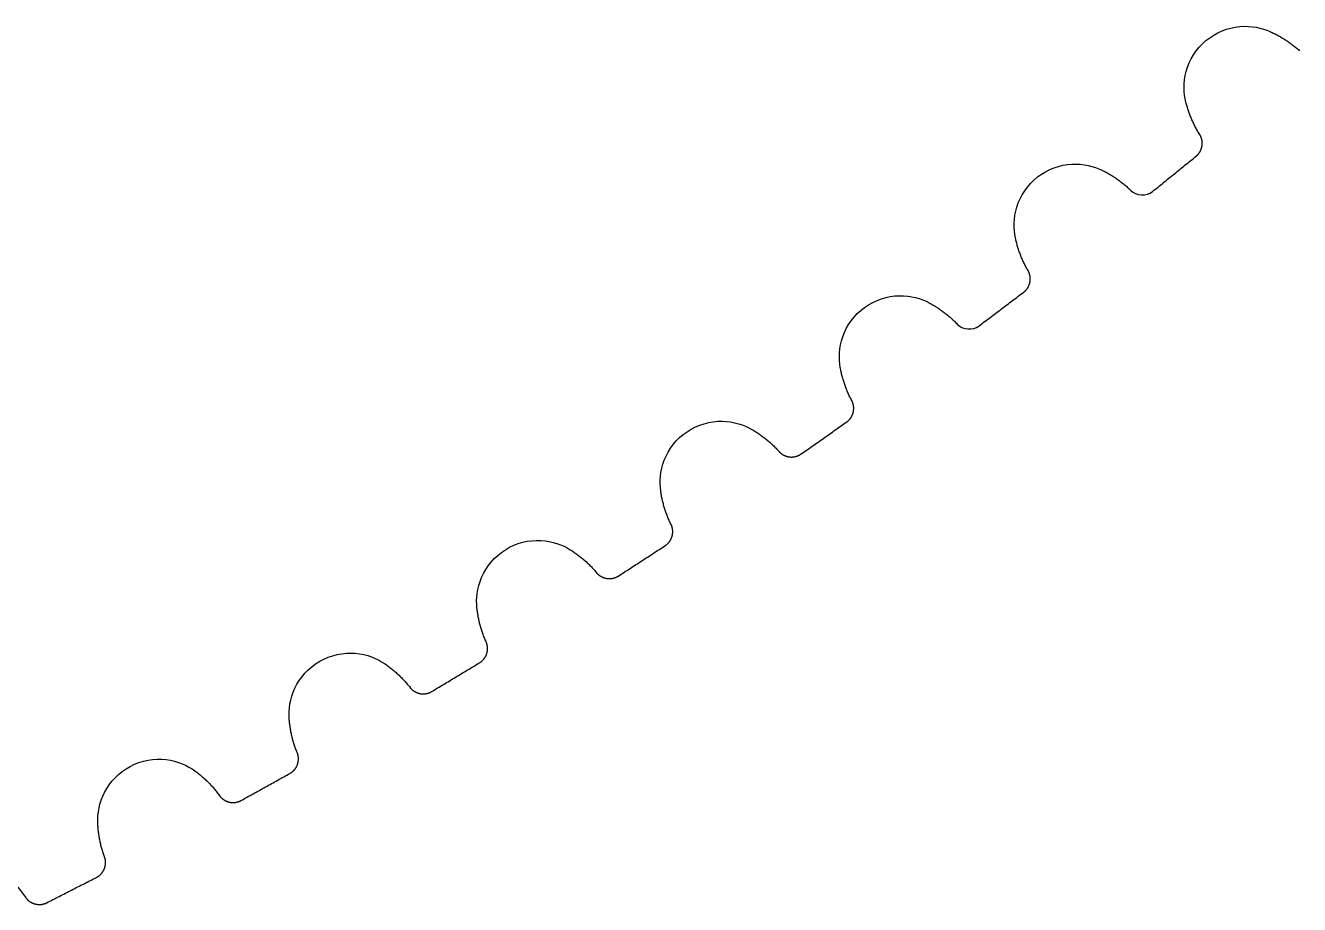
# Model space of a CAD drawing. Extents: x -57 to 57, y -57 to 57.
# Drawn here: x 25.48 to 37.03, y -50.96 to -42.98 of the extents above; entities that cross this region are included whole.
import ezdxf

# ---------------------------------------------------------------- set-up
doc = ezdxf.new("R2010")
doc.units = 0
doc.layers.add('Cut', color=7, linetype='CONTINUOUS')

msp = doc.modelspace()

# ---------------------------------------------------------------- linework, layer by layer
at = {"layer": 'Cut'}
for p, q in [((36.7662, -43.0402), (36.7662, -43.0402, 3)), ((36.7662, -43.0402), (36.7662, -43.0402, 3)), ((36.0019, -43.6815), (36.0019, -43.6815, 3)), ((36.0019, -43.6815), (36.0019, -43.6815, 3)), ((36.1266, -43.9732), (36.1266, -43.9732, 3)), ((36.1266, -43.9732), (36.1266, -43.9732, 3)), ((36.0946, -44.1695), (36.0946, -44.1695, 3)), ((36.0946, -44.1695), (36.0946, -44.1695, 3)), ((35.2418, -44.2971), (35.2418, -44.2971, 3)), ((35.2418, -44.2971), (35.2418, -44.2971, 3)), ((35.5012, -44.4797), (35.5012, -44.4797, 3)), ((35.5012, -44.4797), (35.5012, -44.4797, 3)), ((35.6998, -44.4892), (35.6998, -44.4892, 3)), ((35.6998, -44.4892), (35.6998, -44.4892, 3)), ((34.4555, -44.9114), (34.4555, -44.9114, 3)), ((34.4555, -44.9114), (34.4555, -44.9114, 3)), ((34.5699, -45.2073), (34.5699, -45.2073, 3)), ((34.5699, -45.2073), (34.5699, -45.2073, 3)), ((34.5312, -45.4022), (34.5312, -45.4022, 3)), ((34.5312, -45.4022), (34.5312, -45.4022, 3)), ((33.6743, -45.5), (33.6743, -45.5, 3)), ((33.6743, -45.5), (33.6743, -45.5, 3)), ((33.9272, -45.6915), (33.9272, -45.6915, 3)), ((33.9272, -45.6915), (33.9272, -45.6915, 3)), ((34.1254, -45.708), (34.1254, -45.708, 3)), ((34.1254, -45.708), (34.1254, -45.708, 3)), ((32.8671, -46.0865), (32.8671, -46.0865, 3)), ((32.8671, -46.0865), (32.8671, -46.0865, 3)), ((32.9711, -46.3862), (32.9711, -46.3862, 3)), ((32.9711, -46.3862), (32.9711, -46.3862, 3)), ((32.0659, -46.6475), (32.0659, -46.6475, 3)), ((32.0659, -46.6475), (32.0659, -46.6475, 3)), ((32.9256, -46.5797), (32.9256, -46.5797, 3)), ((32.9256, -46.5797), (32.9256, -46.5797, 3)), ((32.312, -46.8478), (32.312, -46.8478, 3)), ((32.312, -46.8478), (32.312, -46.8478, 3)), ((32.5094, -46.8712), (32.5094, -46.8712, 3)), ((32.5094, -46.8712), (32.5094, -46.8712, 3)), ((31.2387, -47.2055), (31.2387, -47.2055, 3)), ((31.2387, -47.2055), (31.2387, -47.2055, 3)), ((31.3322, -47.5086), (31.3322, -47.5086, 3)), ((31.3322, -47.5086), (31.3322, -47.5086, 3)), ((31.2799, -47.7004), (31.2799, -47.7004, 3)), ((31.2799, -47.7004), (31.2799, -47.7004, 3)), ((30.4184, -47.7382), (30.4184, -47.7382, 3)), ((30.4184, -47.7382), (30.4184, -47.7382, 3)), ((30.6573, -47.9469), (30.6573, -47.9469, 3)), ((30.6573, -47.9469), (30.6573, -47.9469, 3)), ((30.8538, -47.9772), (30.8538, -47.9772, 3)), ((30.8538, -47.9772), (30.8538, -47.9772, 3)), ((29.5723, -48.2669), (29.5723, -48.2669, 3)), ((29.5723, -48.2669), (29.5723, -48.2669, 3)), ((29.6551, -48.5731), (29.6551, -48.5731, 3)), ((29.6551, -48.5731), (29.6551, -48.5731, 3)), ((28.7338, -48.7707), (28.7338, -48.7707, 3)), ((28.7338, -48.7707), (28.7338, -48.7707, 3)), ((29.5962, -48.763), (29.5962, -48.763, 3)), ((29.5962, -48.763), (29.5962, -48.763, 3)), ((28.9653, -48.9876), (28.9653, -48.9876, 3)), ((28.9653, -48.9876), (28.9653, -48.9876, 3)), ((29.1606, -49.0247), (29.1606, -49.0247, 3)), ((29.1606, -49.0247), (29.1606, -49.0247, 3)), ((27.8697, -49.2696), (27.8697, -49.2696, 3)), ((27.8697, -49.2696), (27.8697, -49.2696, 3)), ((27.9418, -49.5785), (27.9418, -49.5785, 3)), ((27.9418, -49.5785), (27.9418, -49.5785, 3)), ((27.0143, -49.7438), (27.0143, -49.7438, 3)), ((27.0143, -49.7438), (27.0143, -49.7438, 3)), ((27.8763, -49.7662), (27.8763, -49.7662, 3)), ((27.8763, -49.7662), (27.8763, -49.7662, 3)), ((27.238, -49.9686), (27.238, -49.9686, 3)), ((27.238, -49.9686), (27.238, -49.9686, 3)), ((27.4319, -50.0125), (27.4319, -50.0125, 3)), ((27.4319, -50.0125), (27.4319, -50.0125, 3)), ((26.1333, -50.2122), (26.1333, -50.2122, 3)), ((26.1333, -50.2122), (26.1333, -50.2122, 3)), ((26.1946, -50.5235), (26.1946, -50.5235, 3)), ((26.1946, -50.5235), (26.1946, -50.5235, 3)), ((26.1225, -50.7088), (26.1225, -50.7088, 3)), ((26.1225, -50.7088), (26.1225, -50.7088, 3)), ((25.4776, -50.8888), (25.4776, -50.8888, 3)), ((25.4776, -50.8888), (25.4776, -50.8888, 3)), ((25.6698, -50.9394), (25.6698, -50.9394, 3)), ((25.6698, -50.9394), (25.6698, -50.9394, 3))]:
    msp.add_line(p, q, dxfattribs=at)
for points, degree, knots in [([(36.0019, -43.6815), (35.9817, -43.6013), (35.9771, -43.5028), (36.0051, -43.4008), (36.0322, -43.2992), (36.0944, -43.1962), (36.1837, -43.122), (36.2722, -43.047), (36.3844, -43.0036), (36.4892, -42.9945), (36.5946, -42.9847), (36.6907, -43.0063), (36.7662, -43.0402)], 3, [0, 0, 0, 0, 0.558599, 0.558599, 0.558599, 1.1172, 1.1172, 1.1172, 1.6758, 1.6758, 1.6758, 2.2344, 2.2344, 2.2344, 2.2344]), ([(36.0019, -43.6815, 3), (35.9817, -43.6013, 3), (35.9771, -43.5028, 3), (36.0051, -43.4008, 3), (36.0322, -43.2992, 3), (36.0944, -43.1962, 3), (36.1837, -43.122, 3), (36.2722, -43.047, 3), (36.3844, -43.0036, 3), (36.4892, -42.9945, 3), (36.5946, -42.9847, 3), (36.6907, -43.0063, 3), (36.7662, -43.0402, 3)], 3, [0, 0, 0, 0, 0.558599, 0.558599, 0.558599, 1.1172, 1.1172, 1.1172, 1.6758, 1.6758, 1.6758, 2.2344, 2.2344, 2.2344, 2.2344]), ([(36.0019, -43.6815), (35.9817, -43.6013), (35.9771, -43.5028), (36.0051, -43.4008), (36.0322, -43.2992), (36.0944, -43.1962), (36.1837, -43.122), (36.2722, -43.047), (36.3844, -43.0036), (36.4892, -42.9945), (36.5946, -42.9847), (36.6907, -43.0063), (36.7662, -43.0402)], 3, [0, 0, 0, 0, 0.558599, 0.558599, 0.558599, 1.1172, 1.1172, 1.1172, 1.6758, 1.6758, 1.6758, 2.2344, 2.2344, 2.2344, 2.2344]), ([(36.0019, -43.6815, 3), (35.9817, -43.6013, 3), (35.9771, -43.5028, 3), (36.0051, -43.4008, 3), (36.0322, -43.2992, 3), (36.0944, -43.1962, 3), (36.1837, -43.122, 3), (36.2722, -43.047, 3), (36.3844, -43.0036, 3), (36.4892, -42.9945, 3), (36.5946, -42.9847, 3), (36.6907, -43.0063, 3), (36.7662, -43.0402, 3)], 3, [0, 0, 0, 0, 0.558599, 0.558599, 0.558599, 1.1172, 1.1172, 1.1172, 1.6758, 1.6758, 1.6758, 2.2344, 2.2344, 2.2344, 2.2344]), ([(36.0946, -44.1695), (36.1362, -44.1363), (36.1478, -44.0774), (36.1554, -44.0179), (36.1266, -43.9732)], 2, [0, 0, 0, 0.724386, 0.724386, 1.44877, 1.44877, 1.44877]), ([(36.0946, -44.1695, 3), (36.1362, -44.1363, 3), (36.1478, -44.0774, 3), (36.1554, -44.0179, 3), (36.1266, -43.9732, 3)], 2, [0, 0, 0, 0.724386, 0.724386, 1.44877, 1.44877, 1.44877]), ([(36.0946, -44.1695), (36.1362, -44.1363), (36.1478, -44.0774), (36.1554, -44.0179), (36.1266, -43.9732)], 2, [0, 0, 0, 0.724386, 0.724386, 1.44877, 1.44877, 1.44877]), ([(36.0946, -44.1695, 3), (36.1362, -44.1363, 3), (36.1478, -44.0774, 3), (36.1554, -44.0179, 3), (36.1266, -43.9732, 3)], 2, [0, 0, 0, 0.724386, 0.724386, 1.44877, 1.44877, 1.44877]), ([(34.4555, -44.9114), (34.4381, -44.8305), (34.437, -44.7319), (34.4685, -44.6309), (34.4991, -44.5303), (34.5649, -44.4295), (34.6567, -44.3585), (34.7478, -44.2866), (34.8615, -44.2472), (34.9665, -44.2418), (35.0721, -44.2357), (35.1675, -44.2606), (35.2418, -44.2971)], 3, [0, 0, 0, 0, 0.558599, 0.558599, 0.558599, 1.1172, 1.1172, 1.1172, 1.6758, 1.6758, 1.6758, 2.2344, 2.2344, 2.2344, 2.2344]), ([(34.4555, -44.9114, 3), (34.4381, -44.8305, 3), (34.437, -44.7319, 3), (34.4685, -44.6309, 3), (34.4991, -44.5303, 3), (34.5649, -44.4295, 3), (34.6567, -44.3585, 3), (34.7478, -44.2866, 3), (34.8615, -44.2472, 3), (34.9665, -44.2418, 3), (35.0721, -44.2357, 3), (35.1675, -44.2606, 3), (35.2418, -44.2971, 3)], 3, [0, 0, 0, 0, 0.558599, 0.558599, 0.558599, 1.1172, 1.1172, 1.1172, 1.6758, 1.6758, 1.6758, 2.2344, 2.2344, 2.2344, 2.2344]), ([(34.4555, -44.9114), (34.4381, -44.8305), (34.437, -44.7319), (34.4685, -44.6309), (34.4991, -44.5303), (34.5649, -44.4295), (34.6567, -44.3585), (34.7478, -44.2866), (34.8615, -44.2472), (34.9665, -44.2418), (35.0721, -44.2357), (35.1675, -44.2606), (35.2418, -44.2971)], 3, [0, 0, 0, 0, 0.558599, 0.558599, 0.558599, 1.1172, 1.1172, 1.1172, 1.6758, 1.6758, 1.6758, 2.2344, 2.2344, 2.2344, 2.2344]), ([(34.4555, -44.9114, 3), (34.4381, -44.8305, 3), (34.437, -44.7319, 3), (34.4685, -44.6309, 3), (34.4991, -44.5303, 3), (34.5649, -44.4295, 3), (34.6567, -44.3585, 3), (34.7478, -44.2866, 3), (34.8615, -44.2472, 3), (34.9665, -44.2418, 3), (35.0721, -44.2357, 3), (35.1675, -44.2606, 3), (35.2418, -44.2971, 3)], 3, [0, 0, 0, 0, 0.558599, 0.558599, 0.558599, 1.1172, 1.1172, 1.1172, 1.6758, 1.6758, 1.6758, 2.2344, 2.2344, 2.2344, 2.2344]), ([(34.5312, -45.4022), (34.5738, -45.3705), (34.5875, -45.3121), (34.5972, -45.2529), (34.5699, -45.2073)], 2, [0, 0, 0, 0.724386, 0.724386, 1.44877, 1.44877, 1.44877]), ([(34.5312, -45.4022, 3), (34.5738, -45.3705, 3), (34.5875, -45.3121, 3), (34.5972, -45.2529, 3), (34.5699, -45.2073, 3)], 2, [0, 0, 0, 0.724386, 0.724386, 1.44877, 1.44877, 1.44877]), ([(34.5312, -45.4022), (34.5738, -45.3705), (34.5875, -45.3121), (34.5972, -45.2529), (34.5699, -45.2073)], 2, [0, 0, 0, 0.724386, 0.724386, 1.44877, 1.44877, 1.44877]), ([(34.5312, -45.4022, 3), (34.5738, -45.3705, 3), (34.5875, -45.3121, 3), (34.5972, -45.2529, 3), (34.5699, -45.2073, 3)], 2, [0, 0, 0, 0.724386, 0.724386, 1.44877, 1.44877, 1.44877]), ([(32.8671, -46.0865), (32.8526, -46.005), (32.8549, -45.9065), (32.8899, -45.8066), (32.924, -45.7072), (32.9933, -45.6088), (33.0875, -45.541), (33.181, -45.4723), (33.296, -45.4369), (33.4012, -45.4352), (33.507, -45.4327), (33.6014, -45.461), (33.6743, -45.5)], 3, [0, 0, 0, 0, 0.558599, 0.558599, 0.558599, 1.1172, 1.1172, 1.1172, 1.6758, 1.6758, 1.6758, 2.2344, 2.2344, 2.2344, 2.2344]), ([(32.8671, -46.0865, 3), (32.8526, -46.005, 3), (32.8549, -45.9065, 3), (32.8899, -45.8066, 3), (32.924, -45.7072, 3), (32.9933, -45.6088, 3), (33.0875, -45.541, 3), (33.181, -45.4723, 3), (33.296, -45.4369, 3), (33.4012, -45.4352, 3), (33.507, -45.4327, 3), (33.6014, -45.461, 3), (33.6743, -45.5, 3)], 3, [0, 0, 0, 0, 0.558599, 0.558599, 0.558599, 1.1172, 1.1172, 1.1172, 1.6758, 1.6758, 1.6758, 2.2344, 2.2344, 2.2344, 2.2344]), ([(32.8671, -46.0865), (32.8526, -46.005), (32.8549, -45.9065), (32.8899, -45.8066), (32.924, -45.7072), (32.9933, -45.6088), (33.0875, -45.541), (33.181, -45.4723), (33.296, -45.4369), (33.4012, -45.4352), (33.507, -45.4327), (33.6014, -45.461), (33.6743, -45.5)], 3, [0, 0, 0, 0, 0.558599, 0.558599, 0.558599, 1.1172, 1.1172, 1.1172, 1.6758, 1.6758, 1.6758, 2.2344, 2.2344, 2.2344, 2.2344]), ([(32.8671, -46.0865, 3), (32.8526, -46.005, 3), (32.8549, -45.9065, 3), (32.8899, -45.8066, 3), (32.924, -45.7072, 3), (32.9933, -45.6088, 3), (33.0875, -45.541, 3), (33.181, -45.4723, 3), (33.296, -45.4369, 3), (33.4012, -45.4352, 3), (33.507, -45.4327, 3), (33.6014, -45.461, 3), (33.6743, -45.5, 3)], 3, [0, 0, 0, 0, 0.558599, 0.558599, 0.558599, 1.1172, 1.1172, 1.1172, 1.6758, 1.6758, 1.6758, 2.2344, 2.2344, 2.2344, 2.2344]), ([(32.9256, -46.5797), (32.9693, -46.5495), (32.985, -46.4916), (32.9968, -46.4327), (32.9711, -46.3862)], 2, [0, 0, 0, 0.724386, 0.724386, 1.44877, 1.44877, 1.44877]), ([(32.9256, -46.5797, 3), (32.9693, -46.5495, 3), (32.985, -46.4916, 3), (32.9968, -46.4327, 3), (32.9711, -46.3862, 3)], 2, [0, 0, 0, 0.724386, 0.724386, 1.44877, 1.44877, 1.44877]), ([(32.9256, -46.5797), (32.9693, -46.5495), (32.985, -46.4916), (32.9968, -46.4327), (32.9711, -46.3862)], 2, [0, 0, 0, 0.724386, 0.724386, 1.44877, 1.44877, 1.44877]), ([(32.9256, -46.5797, 3), (32.9693, -46.5495, 3), (32.985, -46.4916, 3), (32.9968, -46.4327, 3), (32.9711, -46.3862, 3)], 2, [0, 0, 0, 0.724386, 0.724386, 1.44877, 1.44877, 1.44877]), ([(31.2387, -47.2055), (31.227, -47.1235), (31.2327, -47.0251), (31.2712, -46.9266), (31.3088, -46.8284), (31.3814, -46.7324), (31.478, -46.668), (31.5739, -46.6026), (31.69, -46.5712), (31.7952, -46.5732), (31.901, -46.5744), (31.9943, -46.606), (32.0659, -46.6475)], 3, [0, 0, 0, 0, 0.558599, 0.558599, 0.558599, 1.1172, 1.1172, 1.1172, 1.6758, 1.6758, 1.6758, 2.2344, 2.2344, 2.2344, 2.2344]), ([(31.2387, -47.2055, 3), (31.227, -47.1235, 3), (31.2327, -47.0251, 3), (31.2712, -46.9266, 3), (31.3088, -46.8284, 3), (31.3814, -46.7324, 3), (31.478, -46.668, 3), (31.5739, -46.6026, 3), (31.69, -46.5712, 3), (31.7952, -46.5732, 3), (31.901, -46.5744, 3), (31.9943, -46.606, 3), (32.0659, -46.6475, 3)], 3, [0, 0, 0, 0, 0.558599, 0.558599, 0.558599, 1.1172, 1.1172, 1.1172, 1.6758, 1.6758, 1.6758, 2.2344, 2.2344, 2.2344, 2.2344]), ([(31.2387, -47.2055), (31.227, -47.1235), (31.2327, -47.0251), (31.2712, -46.9266), (31.3088, -46.8284), (31.3814, -46.7324), (31.478, -46.668), (31.5739, -46.6026), (31.69, -46.5712), (31.7952, -46.5732), (31.901, -46.5744), (31.9943, -46.606), (32.0659, -46.6475)], 3, [0, 0, 0, 0, 0.558599, 0.558599, 0.558599, 1.1172, 1.1172, 1.1172, 1.6758, 1.6758, 1.6758, 2.2344, 2.2344, 2.2344, 2.2344]), ([(31.2387, -47.2055, 3), (31.227, -47.1235, 3), (31.2327, -47.0251, 3), (31.2712, -46.9266, 3), (31.3088, -46.8284, 3), (31.3814, -46.7324, 3), (31.478, -46.668, 3), (31.5739, -46.6026, 3), (31.69, -46.5712, 3), (31.7952, -46.5732, 3), (31.901, -46.5744, 3), (31.9943, -46.606, 3), (32.0659, -46.6475, 3)], 3, [0, 0, 0, 0, 0.558599, 0.558599, 0.558599, 1.1172, 1.1172, 1.1172, 1.6758, 1.6758, 1.6758, 2.2344, 2.2344, 2.2344, 2.2344]), ([(32.312, -46.8478), (32.3469, -46.8878), (32.4062, -46.8969), (32.466, -46.9019), (32.5094, -46.8712)], 2, [0, 0, 0, 0.724386, 0.724386, 1.44877, 1.44877, 1.44877]), ([(32.312, -46.8478, 3), (32.3469, -46.8878, 3), (32.4062, -46.8969, 3), (32.466, -46.9019, 3), (32.5094, -46.8712, 3)], 2, [0, 0, 0, 0.724386, 0.724386, 1.44877, 1.44877, 1.44877]), ([(32.312, -46.8478), (32.3469, -46.8878), (32.4062, -46.8969), (32.466, -46.9019), (32.5094, -46.8712)], 2, [0, 0, 0, 0.724386, 0.724386, 1.44877, 1.44877, 1.44877]), ([(32.312, -46.8478, 3), (32.3469, -46.8878, 3), (32.4062, -46.8969, 3), (32.466, -46.9019, 3), (32.5094, -46.8712, 3)], 2, [0, 0, 0, 0.724386, 0.724386, 1.44877, 1.44877, 1.44877]), ([(31.2799, -47.7004), (31.3247, -47.6717), (31.3424, -47.6144), (31.3562, -47.556), (31.3322, -47.5086)], 2, [0, 0, 0, 0.724386, 0.724386, 1.44877, 1.44877, 1.44877]), ([(31.2799, -47.7004, 3), (31.3247, -47.6717, 3), (31.3424, -47.6144, 3), (31.3562, -47.556, 3), (31.3322, -47.5086, 3)], 2, [0, 0, 0, 0.724386, 0.724386, 1.44877, 1.44877, 1.44877]), ([(31.2799, -47.7004), (31.3247, -47.6717), (31.3424, -47.6144), (31.3562, -47.556), (31.3322, -47.5086)], 2, [0, 0, 0, 0.724386, 0.724386, 1.44877, 1.44877, 1.44877]), ([(31.2799, -47.7004, 3), (31.3247, -47.6717, 3), (31.3424, -47.6144, 3), (31.3562, -47.556, 3), (31.3322, -47.5086, 3)], 2, [0, 0, 0, 0.724386, 0.724386, 1.44877, 1.44877, 1.44877]), ([(29.5723, -48.2669), (29.5634, -48.1846), (29.5725, -48.0865), (29.6144, -47.9893), (29.6554, -47.8925), (29.7314, -47.7992), (29.8301, -47.7381), (29.9282, -47.6762), (30.0454, -47.6488), (30.1504, -47.6544), (30.2561, -47.6594), (30.3483, -47.6942), (30.4184, -47.7382)], 3, [0, 0, 0, 0, 0.558599, 0.558599, 0.558599, 1.1172, 1.1172, 1.1172, 1.6758, 1.6758, 1.6758, 2.2344, 2.2344, 2.2344, 2.2344]), ([(29.5723, -48.2669, 3), (29.5634, -48.1846, 3), (29.5725, -48.0865, 3), (29.6144, -47.9893, 3), (29.6554, -47.8925, 3), (29.7314, -47.7992, 3), (29.8301, -47.7381, 3), (29.9282, -47.6762, 3), (30.0454, -47.6488, 3), (30.1504, -47.6544, 3), (30.2561, -47.6594, 3), (30.3483, -47.6942, 3), (30.4184, -47.7382, 3)], 3, [0, 0, 0, 0, 0.558599, 0.558599, 0.558599, 1.1172, 1.1172, 1.1172, 1.6758, 1.6758, 1.6758, 2.2344, 2.2344, 2.2344, 2.2344]), ([(29.5723, -48.2669), (29.5634, -48.1846), (29.5725, -48.0865), (29.6144, -47.9893), (29.6554, -47.8925), (29.7314, -47.7992), (29.8301, -47.7381), (29.9282, -47.6762), (30.0454, -47.6488), (30.1504, -47.6544), (30.2561, -47.6594), (30.3483, -47.6942), (30.4184, -47.7382)], 3, [0, 0, 0, 0, 0.558599, 0.558599, 0.558599, 1.1172, 1.1172, 1.1172, 1.6758, 1.6758, 1.6758, 2.2344, 2.2344, 2.2344, 2.2344]), ([(29.5723, -48.2669, 3), (29.5634, -48.1846, 3), (29.5725, -48.0865, 3), (29.6144, -47.9893, 3), (29.6554, -47.8925, 3), (29.7314, -47.7992, 3), (29.8301, -47.7381, 3), (29.9282, -47.6762, 3), (30.0454, -47.6488, 3), (30.1504, -47.6544, 3), (30.2561, -47.6594, 3), (30.3483, -47.6942, 3), (30.4184, -47.7382, 3)], 3, [0, 0, 0, 0, 0.558599, 0.558599, 0.558599, 1.1172, 1.1172, 1.1172, 1.6758, 1.6758, 1.6758, 2.2344, 2.2344, 2.2344, 2.2344]), ([(30.6573, -47.9469), (30.6909, -47.9881), (30.7498, -47.9992), (30.8094, -48.0064), (30.8538, -47.9772)], 2, [0, 0, 0, 0.724386, 0.724386, 1.44877, 1.44877, 1.44877]), ([(30.6573, -47.9469, 3), (30.6909, -47.9881, 3), (30.7498, -47.9992, 3), (30.8094, -48.0064, 3), (30.8538, -47.9772, 3)], 2, [0, 0, 0, 0.724386, 0.724386, 1.44877, 1.44877, 1.44877]), ([(30.6573, -47.9469), (30.6909, -47.9881), (30.7498, -47.9992), (30.8094, -48.0064), (30.8538, -47.9772)], 2, [0, 0, 0, 0.724386, 0.724386, 1.44877, 1.44877, 1.44877]), ([(30.6573, -47.9469, 3), (30.6909, -47.9881, 3), (30.7498, -47.9992, 3), (30.8094, -48.0064, 3), (30.8538, -47.9772, 3)], 2, [0, 0, 0, 0.724386, 0.724386, 1.44877, 1.44877, 1.44877]), ([(29.5962, -48.763), (29.6419, -48.7359), (29.6616, -48.6792), (29.6774, -48.6214), (29.6551, -48.5731)], 2, [0, 0, 0, 0.724386, 0.724386, 1.44877, 1.44877, 1.44877]), ([(29.5962, -48.763, 3), (29.6419, -48.7359, 3), (29.6616, -48.6792, 3), (29.6774, -48.6214, 3), (29.6551, -48.5731, 3)], 2, [0, 0, 0, 0.724386, 0.724386, 1.44877, 1.44877, 1.44877]), ([(29.5962, -48.763), (29.6419, -48.7359), (29.6616, -48.6792), (29.6774, -48.6214), (29.6551, -48.5731)], 2, [0, 0, 0, 0.724386, 0.724386, 1.44877, 1.44877, 1.44877]), ([(29.5962, -48.763, 3), (29.6419, -48.7359, 3), (29.6616, -48.6792, 3), (29.6774, -48.6214, 3), (29.6551, -48.5731, 3)], 2, [0, 0, 0, 0.724386, 0.724386, 1.44877, 1.44877, 1.44877]), ([(27.8697, -49.2696), (27.8638, -49.187), (27.8763, -49.0893), (27.9216, -48.9936), (27.9659, -48.8983), (28.0451, -48.8077), (28.1459, -48.7501), (28.2461, -48.6916), (28.3642, -48.6684), (28.4689, -48.6776), (28.5744, -48.6863), (28.6653, -48.7243), (28.7338, -48.7707)], 3, [0, 0, 0, 0, 0.558599, 0.558599, 0.558599, 1.1172, 1.1172, 1.1172, 1.6758, 1.6758, 1.6758, 2.2344, 2.2344, 2.2344, 2.2344]), ([(27.8697, -49.2696, 3), (27.8638, -49.187, 3), (27.8763, -49.0893, 3), (27.9216, -48.9936, 3), (27.9659, -48.8983, 3), (28.0451, -48.8077, 3), (28.1459, -48.7501, 3), (28.2461, -48.6916, 3), (28.3642, -48.6684, 3), (28.4689, -48.6776, 3), (28.5744, -48.6863, 3), (28.6653, -48.7243, 3), (28.7338, -48.7707, 3)], 3, [0, 0, 0, 0, 0.558599, 0.558599, 0.558599, 1.1172, 1.1172, 1.1172, 1.6758, 1.6758, 1.6758, 2.2344, 2.2344, 2.2344, 2.2344]), ([(27.8697, -49.2696), (27.8638, -49.187), (27.8763, -49.0893), (27.9216, -48.9936), (27.9659, -48.8983), (28.0451, -48.8077), (28.1459, -48.7501), (28.2461, -48.6916), (28.3642, -48.6684), (28.4689, -48.6776), (28.5744, -48.6863), (28.6653, -48.7243), (28.7338, -48.7707)], 3, [0, 0, 0, 0, 0.558599, 0.558599, 0.558599, 1.1172, 1.1172, 1.1172, 1.6758, 1.6758, 1.6758, 2.2344, 2.2344, 2.2344, 2.2344]), ([(27.8697, -49.2696, 3), (27.8638, -49.187, 3), (27.8763, -49.0893, 3), (27.9216, -48.9936, 3), (27.9659, -48.8983, 3), (28.0451, -48.8077, 3), (28.1459, -48.7501, 3), (28.2461, -48.6916, 3), (28.3642, -48.6684, 3), (28.4689, -48.6776, 3), (28.5744, -48.6863, 3), (28.6653, -48.7243, 3), (28.7338, -48.7707, 3)], 3, [0, 0, 0, 0, 0.558599, 0.558599, 0.558599, 1.1172, 1.1172, 1.1172, 1.6758, 1.6758, 1.6758, 2.2344, 2.2344, 2.2344, 2.2344]), ([(28.9653, -48.9876), (28.9974, -49.03), (29.0559, -49.0432), (29.1152, -49.0524), (29.1606, -49.0247)], 2, [0, 0, 0, 0.724386, 0.724386, 1.44877, 1.44877, 1.44877]), ([(28.9653, -48.9876, 3), (28.9974, -49.03, 3), (29.0559, -49.0432, 3), (29.1152, -49.0524, 3), (29.1606, -49.0247, 3)], 2, [0, 0, 0, 0.724386, 0.724386, 1.44877, 1.44877, 1.44877]), ([(28.9653, -48.9876), (28.9974, -49.03), (29.0559, -49.0432), (29.1152, -49.0524), (29.1606, -49.0247)], 2, [0, 0, 0, 0.724386, 0.724386, 1.44877, 1.44877, 1.44877]), ([(28.9653, -48.9876, 3), (28.9974, -49.03, 3), (29.0559, -49.0432, 3), (29.1152, -49.0524, 3), (29.1606, -49.0247, 3)], 2, [0, 0, 0, 0.724386, 0.724386, 1.44877, 1.44877, 1.44877]), ([(26.1333, -50.2122), (26.1302, -50.1295), (26.1462, -50.0322), (26.1947, -49.9382), (26.2424, -49.8445), (26.3247, -49.7567), (26.4274, -49.7027), (26.5296, -49.6477), (26.6484, -49.6286), (26.7528, -49.6415), (26.8579, -49.6538), (26.9474, -49.695), (27.0143, -49.7438)], 3, [0, 0, 0, 0, 0.558599, 0.558599, 0.558599, 1.1172, 1.1172, 1.1172, 1.6758, 1.6758, 1.6758, 2.2344, 2.2344, 2.2344, 2.2344]), ([(26.1333, -50.2122, 3), (26.1302, -50.1295, 3), (26.1462, -50.0322, 3), (26.1947, -49.9382, 3), (26.2424, -49.8445, 3), (26.3247, -49.7567, 3), (26.4274, -49.7027, 3), (26.5296, -49.6477, 3), (26.6484, -49.6286, 3), (26.7528, -49.6415, 3), (26.8579, -49.6538, 3), (26.9474, -49.695, 3), (27.0143, -49.7438, 3)], 3, [0, 0, 0, 0, 0.558599, 0.558599, 0.558599, 1.1172, 1.1172, 1.1172, 1.6758, 1.6758, 1.6758, 2.2344, 2.2344, 2.2344, 2.2344]), ([(26.1333, -50.2122), (26.1302, -50.1295), (26.1462, -50.0322), (26.1947, -49.9382), (26.2424, -49.8445), (26.3247, -49.7567), (26.4274, -49.7027), (26.5296, -49.6477), (26.6484, -49.6286), (26.7528, -49.6415), (26.8579, -49.6538), (26.9474, -49.695), (27.0143, -49.7438)], 3, [0, 0, 0, 0, 0.558599, 0.558599, 0.558599, 1.1172, 1.1172, 1.1172, 1.6758, 1.6758, 1.6758, 2.2344, 2.2344, 2.2344, 2.2344]), ([(26.1333, -50.2122, 3), (26.1302, -50.1295, 3), (26.1462, -50.0322, 3), (26.1947, -49.9382, 3), (26.2424, -49.8445, 3), (26.3247, -49.7567, 3), (26.4274, -49.7027, 3), (26.5296, -49.6477, 3), (26.6484, -49.6286, 3), (26.7528, -49.6415, 3), (26.8579, -49.6538, 3), (26.9474, -49.695, 3), (27.0143, -49.7438, 3)], 3, [0, 0, 0, 0, 0.558599, 0.558599, 0.558599, 1.1172, 1.1172, 1.1172, 1.6758, 1.6758, 1.6758, 2.2344, 2.2344, 2.2344, 2.2344]), ([(27.8763, -49.7662), (27.923, -49.7407), (27.9447, -49.6848), (27.9625, -49.6275), (27.9418, -49.5785)], 2, [0, 0, 0, 0.724386, 0.724386, 1.44877, 1.44877, 1.44877]), ([(27.8763, -49.7662, 3), (27.923, -49.7407, 3), (27.9447, -49.6848, 3), (27.9625, -49.6275, 3), (27.9418, -49.5785, 3)], 2, [0, 0, 0, 0.724386, 0.724386, 1.44877, 1.44877, 1.44877]), ([(27.8763, -49.7662), (27.923, -49.7407), (27.9447, -49.6848), (27.9625, -49.6275), (27.9418, -49.5785)], 2, [0, 0, 0, 0.724386, 0.724386, 1.44877, 1.44877, 1.44877]), ([(27.8763, -49.7662, 3), (27.923, -49.7407, 3), (27.9447, -49.6848, 3), (27.9625, -49.6275, 3), (27.9418, -49.5785, 3)], 2, [0, 0, 0, 0.724386, 0.724386, 1.44877, 1.44877, 1.44877]), ([(27.238, -49.9686), (27.2686, -50.0121), (27.3267, -50.0273), (27.3856, -50.0386), (27.4319, -50.0125)], 2, [0, 0, 0, 0.724386, 0.724386, 1.44877, 1.44877, 1.44877]), ([(27.238, -49.9686, 3), (27.2686, -50.0121, 3), (27.3267, -50.0273, 3), (27.3856, -50.0386, 3), (27.4319, -50.0125, 3)], 2, [0, 0, 0, 0.724386, 0.724386, 1.44877, 1.44877, 1.44877]), ([(27.238, -49.9686), (27.2686, -50.0121), (27.3267, -50.0273), (27.3856, -50.0386), (27.4319, -50.0125)], 2, [0, 0, 0, 0.724386, 0.724386, 1.44877, 1.44877, 1.44877]), ([(27.238, -49.9686, 3), (27.2686, -50.0121, 3), (27.3267, -50.0273, 3), (27.3856, -50.0386, 3), (27.4319, -50.0125, 3)], 2, [0, 0, 0, 0.724386, 0.724386, 1.44877, 1.44877, 1.44877]), ([(26.1225, -50.7088), (26.1701, -50.6849), (26.1937, -50.6297), (26.2135, -50.5731), (26.1946, -50.5235)], 2, [0, 0, 0, 0.724386, 0.724386, 1.44877, 1.44877, 1.44877]), ([(26.1225, -50.7088, 3), (26.1701, -50.6849, 3), (26.1937, -50.6297, 3), (26.2135, -50.5731, 3), (26.1946, -50.5235, 3)], 2, [0, 0, 0, 0.724386, 0.724386, 1.44877, 1.44877, 1.44877]), ([(26.1225, -50.7088), (26.1701, -50.6849), (26.1937, -50.6297), (26.2135, -50.5731), (26.1946, -50.5235)], 2, [0, 0, 0, 0.724386, 0.724386, 1.44877, 1.44877, 1.44877]), ([(26.1225, -50.7088, 3), (26.1701, -50.6849, 3), (26.1937, -50.6297, 3), (26.2135, -50.5731, 3), (26.1946, -50.5235, 3)], 2, [0, 0, 0, 0.724386, 0.724386, 1.44877, 1.44877, 1.44877]), ([(25.4776, -50.8888), (25.5066, -50.9333), (25.5641, -50.9505), (25.6226, -50.9639), (25.6698, -50.9394)], 2, [0, 0, 0, 0.724386, 0.724386, 1.44877, 1.44877, 1.44877]), ([(25.4776, -50.8888, 3), (25.5066, -50.9333, 3), (25.5641, -50.9505, 3), (25.6226, -50.9639, 3), (25.6698, -50.9394, 3)], 2, [0, 0, 0, 0.724386, 0.724386, 1.44877, 1.44877, 1.44877]), ([(25.4776, -50.8888), (25.5066, -50.9333), (25.5641, -50.9505), (25.6226, -50.9639), (25.6698, -50.9394)], 2, [0, 0, 0, 0.724386, 0.724386, 1.44877, 1.44877, 1.44877]), ([(25.4776, -50.8888, 3), (25.5066, -50.9333, 3), (25.5641, -50.9505, 3), (25.6226, -50.9639, 3), (25.6698, -50.9394, 3)], 2, [0, 0, 0, 0.724386, 0.724386, 1.44877, 1.44877, 1.44877])]:
    msp.add_open_spline(points, degree=degree, knots=knots, dxfattribs=at)
for points, degree in [([(36.7662, -43.0402), (36.9129, -43.1057), (37.0319, -43.2136)], 2), ([(36.7662, -43.0402, 3), (36.9129, -43.1057, 3), (37.0319, -43.2136, 3)], 2), ([(36.7662, -43.0402), (36.9129, -43.1057), (37.0319, -43.2136)], 2), ([(36.7662, -43.0402, 3), (36.9129, -43.1057, 3), (37.0319, -43.2136, 3)], 2), ([(36.1266, -43.9732), (36.041, -43.8373), (36.0019, -43.6815)], 2), ([(36.1266, -43.9732, 3), (36.041, -43.8373, 3), (36.0019, -43.6815, 3)], 2), ([(36.1266, -43.9732), (36.041, -43.8373), (36.0019, -43.6815)], 2), ([(36.1266, -43.9732, 3), (36.041, -43.8373, 3), (36.0019, -43.6815, 3)], 2), ([(35.6998, -44.4892), (36.0946, -44.1695)], 1), ([(35.6998, -44.4892, 3), (36.0946, -44.1695, 3)], 1), ([(35.6998, -44.4892), (36.0946, -44.1695)], 1), ([(35.6998, -44.4892, 3), (36.0946, -44.1695, 3)], 1), ([(35.2418, -44.2971), (35.386, -44.3677), (35.5012, -44.4797)], 2), ([(35.2418, -44.2971, 3), (35.386, -44.3677, 3), (35.5012, -44.4797, 3)], 2), ([(35.2418, -44.2971), (35.386, -44.3677), (35.5012, -44.4797)], 2), ([(35.2418, -44.2971, 3), (35.386, -44.3677, 3), (35.5012, -44.4797, 3)], 2), ([(35.5012, -44.4797), (35.5469, -44.5312), (35.6493, -44.5361), (35.6998, -44.4892)], 3), ([(35.5012, -44.4797, 3), (35.5469, -44.5312, 3), (35.6493, -44.5361, 3), (35.6998, -44.4892, 3)], 3), ([(35.5012, -44.4797), (35.5469, -44.5312), (35.6493, -44.5361), (35.6998, -44.4892)], 3), ([(35.5012, -44.4797, 3), (35.5469, -44.5312, 3), (35.6493, -44.5361, 3), (35.6998, -44.4892, 3)], 3), ([(34.5699, -45.2073), (34.4891, -45.0684), (34.4555, -44.9114)], 2), ([(34.5699, -45.2073, 3), (34.4891, -45.0684, 3), (34.4555, -44.9114, 3)], 2), ([(34.5699, -45.2073), (34.4891, -45.0684), (34.4555, -44.9114)], 2), ([(34.5699, -45.2073, 3), (34.4891, -45.0684, 3), (34.4555, -44.9114, 3)], 2), ([(34.1254, -45.708), (34.5312, -45.4022)], 1), ([(34.1254, -45.708, 3), (34.5312, -45.4022, 3)], 1), ([(34.1254, -45.708), (34.5312, -45.4022)], 1), ([(34.1254, -45.708, 3), (34.5312, -45.4022, 3)], 1), ([(33.6743, -45.5), (33.8161, -45.5756), (33.9272, -45.6915)], 2), ([(33.6743, -45.5, 3), (33.8161, -45.5756, 3), (33.9272, -45.6915, 3)], 2), ([(33.6743, -45.5), (33.8161, -45.5756), (33.9272, -45.6915)], 2), ([(33.6743, -45.5, 3), (33.8161, -45.5756, 3), (33.9272, -45.6915, 3)], 2), ([(33.9272, -45.6915), (33.9711, -45.7446), (34.0733, -45.7531), (34.1254, -45.708)], 3), ([(33.9272, -45.6915, 3), (33.9711, -45.7446, 3), (34.0733, -45.7531, 3), (34.1254, -45.708, 3)], 3), ([(33.9272, -45.6915), (33.9711, -45.7446), (34.0733, -45.7531), (34.1254, -45.708)], 3), ([(33.9272, -45.6915, 3), (33.9711, -45.7446, 3), (34.0733, -45.7531, 3), (34.1254, -45.708, 3)], 3), ([(32.9711, -46.3862), (32.8952, -46.2446), (32.8671, -46.0865)], 2), ([(32.9711, -46.3862, 3), (32.8952, -46.2446, 3), (32.8671, -46.0865, 3)], 2), ([(32.9711, -46.3862), (32.8952, -46.2446), (32.8671, -46.0865)], 2), ([(32.9711, -46.3862, 3), (32.8952, -46.2446, 3), (32.8671, -46.0865, 3)], 2), ([(32.0659, -46.6475), (32.2049, -46.728), (32.312, -46.8478)], 2), ([(32.0659, -46.6475, 3), (32.2049, -46.728, 3), (32.312, -46.8478, 3)], 2), ([(32.0659, -46.6475), (32.2049, -46.728), (32.312, -46.8478)], 2), ([(32.0659, -46.6475, 3), (32.2049, -46.728, 3), (32.312, -46.8478, 3)], 2), ([(32.5094, -46.8712), (32.9256, -46.5797)], 1), ([(32.5094, -46.8712, 3), (32.9256, -46.5797, 3)], 1), ([(32.5094, -46.8712), (32.9256, -46.5797)], 1), ([(32.5094, -46.8712, 3), (32.9256, -46.5797, 3)], 1), ([(31.3322, -47.5086), (31.2613, -47.3645), (31.2387, -47.2055)], 2), ([(31.3322, -47.5086, 3), (31.2613, -47.3645, 3), (31.2387, -47.2055, 3)], 2), ([(31.3322, -47.5086), (31.2613, -47.3645), (31.2387, -47.2055)], 2), ([(31.3322, -47.5086, 3), (31.2613, -47.3645, 3), (31.2387, -47.2055, 3)], 2), ([(30.8538, -47.9772), (31.2799, -47.7004)], 1), ([(30.8538, -47.9772, 3), (31.2799, -47.7004, 3)], 1), ([(30.8538, -47.9772), (31.2799, -47.7004)], 1), ([(30.8538, -47.9772, 3), (31.2799, -47.7004, 3)], 1), ([(30.4184, -47.7382), (30.5545, -47.8235), (30.6573, -47.9469)], 2), ([(30.4184, -47.7382, 3), (30.5545, -47.8235, 3), (30.6573, -47.9469, 3)], 2), ([(30.4184, -47.7382), (30.5545, -47.8235), (30.6573, -47.9469)], 2), ([(30.4184, -47.7382, 3), (30.5545, -47.8235, 3), (30.6573, -47.9469, 3)], 2), ([(29.6551, -48.5731), (29.5893, -48.4266), (29.5723, -48.2669)], 2), ([(29.6551, -48.5731, 3), (29.5893, -48.4266, 3), (29.5723, -48.2669, 3)], 2), ([(29.6551, -48.5731), (29.5893, -48.4266), (29.5723, -48.2669)], 2), ([(29.6551, -48.5731, 3), (29.5893, -48.4266, 3), (29.5723, -48.2669, 3)], 2), ([(28.7338, -48.7707), (28.8669, -48.8607), (28.9653, -48.9876)], 2), ([(28.7338, -48.7707, 3), (28.8669, -48.8607, 3), (28.9653, -48.9876, 3)], 2), ([(28.7338, -48.7707), (28.8669, -48.8607), (28.9653, -48.9876)], 2), ([(28.7338, -48.7707, 3), (28.8669, -48.8607, 3), (28.9653, -48.9876, 3)], 2), ([(29.1606, -49.0247), (29.5962, -48.763)], 1), ([(29.1606, -49.0247, 3), (29.5962, -48.763, 3)], 1), ([(29.1606, -49.0247), (29.5962, -48.763)], 1), ([(29.1606, -49.0247, 3), (29.5962, -48.763, 3)], 1), ([(27.9418, -49.5785), (27.8812, -49.4298), (27.8697, -49.2696)], 2), ([(27.9418, -49.5785, 3), (27.8812, -49.4298, 3), (27.8697, -49.2696, 3)], 2), ([(27.9418, -49.5785), (27.8812, -49.4298), (27.8697, -49.2696)], 2), ([(27.9418, -49.5785, 3), (27.8812, -49.4298, 3), (27.8697, -49.2696, 3)], 2), ([(27.0143, -49.7438), (27.1441, -49.8384), (27.238, -49.9686)], 2), ([(27.0143, -49.7438, 3), (27.1441, -49.8384, 3), (27.238, -49.9686, 3)], 2), ([(27.0143, -49.7438), (27.1441, -49.8384), (27.238, -49.9686)], 2), ([(27.0143, -49.7438, 3), (27.1441, -49.8384, 3), (27.238, -49.9686, 3)], 2), ([(27.4319, -50.0125), (27.8763, -49.7662)], 1), ([(27.4319, -50.0125, 3), (27.8763, -49.7662, 3)], 1), ([(27.4319, -50.0125), (27.8763, -49.7662)], 1), ([(27.4319, -50.0125, 3), (27.8763, -49.7662, 3)], 1), ([(26.1946, -50.5235), (26.1391, -50.3727), (26.1333, -50.2122)], 2), ([(26.1946, -50.5235, 3), (26.1391, -50.3727, 3), (26.1333, -50.2122, 3)], 2), ([(26.1946, -50.5235), (26.1391, -50.3727), (26.1333, -50.2122)], 2), ([(26.1946, -50.5235, 3), (26.1391, -50.3727, 3), (26.1333, -50.2122, 3)], 2), ([(25.2618, -50.6563), (25.3882, -50.7553), (25.4776, -50.8888)], 2), ([(25.2618, -50.6563, 3), (25.3882, -50.7553, 3), (25.4776, -50.8888, 3)], 2), ([(25.2618, -50.6563), (25.3882, -50.7553), (25.4776, -50.8888)], 2), ([(25.2618, -50.6563, 3), (25.3882, -50.7553, 3), (25.4776, -50.8888, 3)], 2), ([(25.6698, -50.9394), (26.1225, -50.7088)], 1), ([(25.6698, -50.9394, 3), (26.1225, -50.7088, 3)], 1), ([(25.6698, -50.9394), (26.1225, -50.7088)], 1), ([(25.6698, -50.9394, 3), (26.1225, -50.7088, 3)], 1)]:
    msp.add_open_spline(points, degree=degree, dxfattribs=at)

doc.saveas('drawing.dxf')
